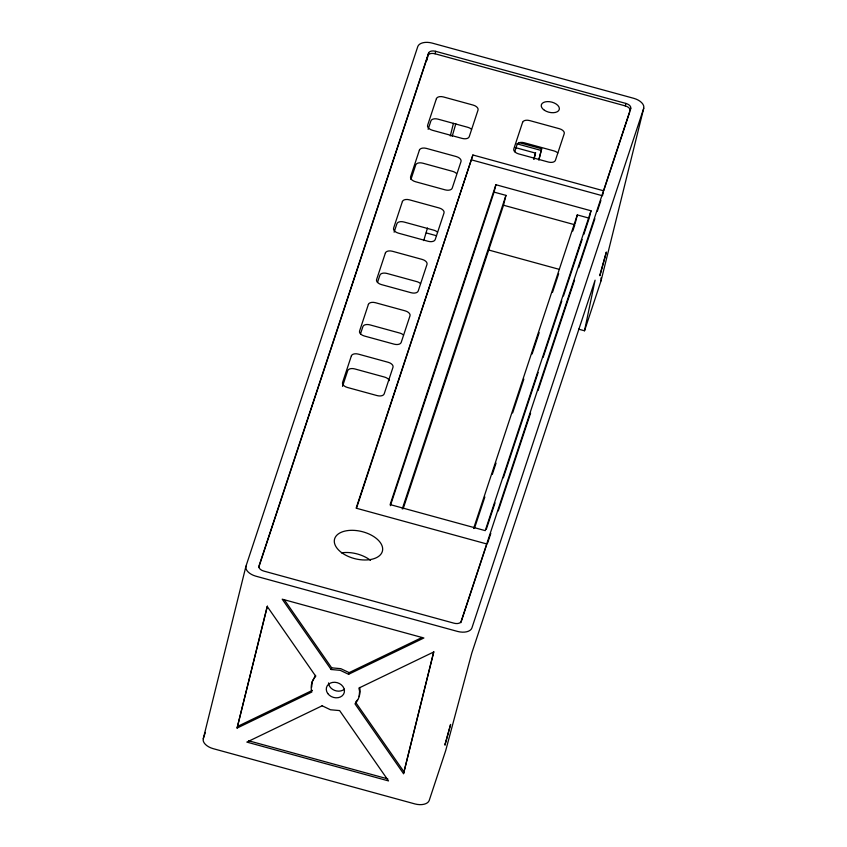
<?xml version="1.0" encoding="UTF-8"?>
<svg xmlns="http://www.w3.org/2000/svg" width="847" height="847" viewBox="0 0 847 847"><rect width="100%" height="100%" fill="white"/><g stroke="black" fill="none" stroke-linecap="round" stroke-linejoin="round"><path stroke-width="1.27" d="M311.685 687.192L312.141 681.867L315.603 675.387M359.139 696.562L359.594 691.237L358.895 688.071L433.643 652.021L403.543 773.671L354.988 703.846C358.906 699.601 360.97 693.164 359.679 687.457M584.515 330.775L595.092 280.177L471.705 653.344L445.702 750.59L429.175 800.563A12.694 7.21 13.9 0 1 415.083 803.972L212.968 748.6A12.694 7.21 13.9 0 1 203.28 738.679L245.958 566.198L417.825 46.437A12.694 7.21 13.9 0 1 431.917 43.028L634.032 98.4A12.694 7.21 13.9 0 1 643.72 108.321L601.042 280.802L584.515 330.775L578.565 329.155M237.086 728.071L267.197 606.42L315.74 676.245C311.707 680.257 310.203 686.599 311.834 692.031L237.086 728.071L267.43 606.039M426.74 60.603L427.693 56.76M428 55.489L428.614 53.022A6.173 3.504 13.9 0 1 435.665 51.318L625.891 103.429A6.173 3.504 13.9 0 1 630.729 108.395L630.126 110.851A6.173 3.504 13.9 0 0 625.277 105.896L435.051 53.785A6.173 3.504 13.9 0 0 428 55.489L258.759 567.331M435.051 53.785L435.665 51.318M423.733 240.59L427.481 227.991M450.297 135.996L453.431 123.323M455.824 123.747L452.192 136.335M356.555 508.084L472.901 154.99L603.678 190.819L629.713 112.1M390.372 505.701L494.066 192.11L495.897 184.72L591.005 210.776L589.48 216.938M403.14 508.782L503.52 205.228L505.955 195.371L494.066 192.11M533.832 159.363L535.389 153.074L515.283 147.569M534.076 158.95L535.632 152.661M538.925 159.31L541.667 148.765L518.745 142.487M538.851 160.178L541.667 148.765M403.543 773.671L433.876 651.639M575.155 223.534L577.294 214.916L589.184 218.166L583.784 234.481M603.382 192.047L602.461 195.752L471.684 159.924M625.277 105.896L625.891 103.429M428.614 53.022L258.949 566.124A6.173 3.504 13.9 0 0 263.798 571.079L454.024 623.201A6.173 3.504 13.9 0 0 461.075 621.497L630.729 108.395M203.28 738.679L205.345 732.433M342.516 386.38L347.725 370.626A6.173 3.504 13.9 0 1 354.766 368.921L384.496 377.063A6.173 3.504 13.9 0 1 389.302 380.631M410.943 179.426L415.75 164.89A6.173 3.504 13.9 0 1 422.801 163.185L452.52 171.327A6.173 3.504 13.9 0 1 456.406 173.455M360.494 333.856L362.897 326.582A6.173 3.504 13.9 0 1 369.948 324.877L399.668 333.03A6.173 3.504 13.9 0 1 403.553 335.147M377.508 282.422L379.911 275.148A6.173 3.504 13.9 0 1 386.952 273.443L416.671 281.585A6.173 3.504 13.9 0 1 420.557 283.713M394.109 232.194L396.915 223.714A6.173 3.504 13.9 0 1 403.955 222.009L433.685 230.151A6.173 3.504 13.9 0 1 437.56 232.279M428.127 129.326L430.932 120.846A6.173 3.504 13.9 0 1 437.973 119.141L467.703 127.283A6.173 3.504 13.9 0 1 471.578 129.411M472.901 154.99L356.121 508.168L486.898 543.996L460.874 622.704M331.103 669.501L282.21 599.178L423.881 637.992L348.604 674.297L340.24 670.337L331.103 669.501L331.653 667.838L284.264 599.676M495.897 184.72L390.128 504.579L485.246 530.635L591.005 210.776M514.722 151.729L517.125 144.456A6.173 3.504 13.9 0 1 524.177 142.751L553.896 150.893A6.173 3.504 13.9 0 1 557.781 153.021M402.261 508.952L505.955 195.371M348.604 674.297L349.155 672.624L422.081 637.463M473.6 528.496L577.294 214.916M474.479 528.316L484.855 496.956M492.319 474.384L496.046 463.097M512.636 412.923L523.838 379.054M532.128 353.961L539.179 332.638M552.456 292.501L558.671 273.687M572.773 231.04L574.848 224.773L503.52 205.228M486.316 529.248L495.029 502.906M503.33 477.814L538.163 372.458M543.139 357.402L561.805 300.96M563.467 295.942L582.133 239.489M487.65 542.969L490.794 533.451M498.237 510.942L530.593 413.103M538.057 390.52L574.552 280.145M578.702 267.599L594.88 218.674M597.347 211.221L600.883 200.506M643.72 108.321L471.864 628.082A12.694 7.21 13.9 0 1 457.772 631.491L255.646 576.119A12.694 7.21 13.9 0 1 245.958 566.198M357.625 699.77L355.539 702.184L404.093 771.998M237.636 726.408L312.384 690.358M331.653 667.838L340.79 668.664L349.155 672.624M516.914 143.799L541.117 150.438M426.263 232.925L436.47 235.72M488.783 250.045L558.956 269.272M248.669 740.786L387.788 778.891M600.872 278.007A12.694 7.21 13.9 0 1 601.042 280.802M341.447 552.869A24.669 14.007 13.9 0 1 370.531 560.375M344.38 689.193A9.253 7.612 18.3 0 1 334.586 690.39A9.253 7.612 18.3 0 1 328.477 682.936M445.067 744.153L444.993 745.18L450.615 724.407L445.067 744.153M600.015 274.597L599.93 275.773L606.357 252.035L600.015 274.597M351.378 355.846L342.569 382.495A6.173 3.504 13.9 0 0 347.408 387.46L377.137 395.602A6.173 3.504 13.9 0 0 384.178 393.897L392.997 367.249A6.173 3.504 13.9 0 0 388.148 362.283L358.429 354.141A6.173 3.504 13.9 0 0 351.378 355.846M368.392 304.412L359.573 331.061A6.173 3.504 13.9 0 0 364.422 336.026L394.141 344.168A6.173 3.504 13.9 0 0 401.182 342.463L410.001 315.804A6.173 3.504 13.9 0 0 405.152 310.849L375.433 302.707A6.173 3.504 13.9 0 0 368.392 304.412M385.396 252.978L376.576 279.626A6.173 3.504 13.9 0 0 381.425 284.592L411.144 292.734A6.173 3.504 13.9 0 0 418.196 291.029L427.004 264.37A6.173 3.504 13.9 0 0 422.166 259.415L392.436 251.273A6.173 3.504 13.9 0 0 385.396 252.978M402.399 201.544L393.59 228.192A6.173 3.504 13.9 0 0 398.429 233.158L428.159 241.3A6.173 3.504 13.9 0 0 435.199 239.595L444.019 212.936A6.173 3.504 13.9 0 0 439.17 207.981L409.45 199.839A6.173 3.504 13.9 0 0 402.399 201.544M419.413 150.099L410.594 176.758A6.173 3.504 13.9 0 0 415.443 181.713L445.162 189.866A6.173 3.504 13.9 0 0 452.213 188.161L461.022 161.502A6.173 3.504 13.9 0 0 456.184 156.547L426.454 148.405A6.173 3.504 13.9 0 0 419.413 150.099M436.417 98.665L427.608 125.324A6.173 3.504 13.9 0 0 432.446 130.279L462.166 138.421A6.173 3.504 13.9 0 0 469.217 136.727L478.026 110.068A6.173 3.504 13.9 0 0 473.187 105.102L443.468 96.96A6.173 3.504 13.9 0 0 436.417 98.665M522.61 122.286L513.801 148.934A6.173 3.504 13.9 0 0 518.639 153.9L548.369 162.042A6.173 3.504 13.9 0 0 555.41 160.337L564.229 133.678A6.173 3.504 13.9 0 0 559.38 128.723L529.661 120.581A6.173 3.504 13.9 0 0 522.61 122.286M322.125 705.795L246.848 742.099L388.519 780.913L339.626 710.591L330.489 709.765L322.125 705.795M342.77 553.43A24.669 14.007 13.9 0 0 382.262 551.662A24.669 14.007 13.9 0 0 350.404 530.349A24.669 14.007 13.9 0 0 342.77 553.43M544.42 110.269A9.253 5.251 13.9 0 0 559.221 109.602A9.253 5.251 13.9 0 0 547.278 101.608A9.253 5.251 13.9 0 0 544.42 110.269M327.768 693.545A9.253 7.612 18.3 0 0 343.501 694.318A9.253 7.612 18.3 0 0 334.819 682.28A9.253 7.612 18.3 0 0 327.768 693.545"/></g></svg>
